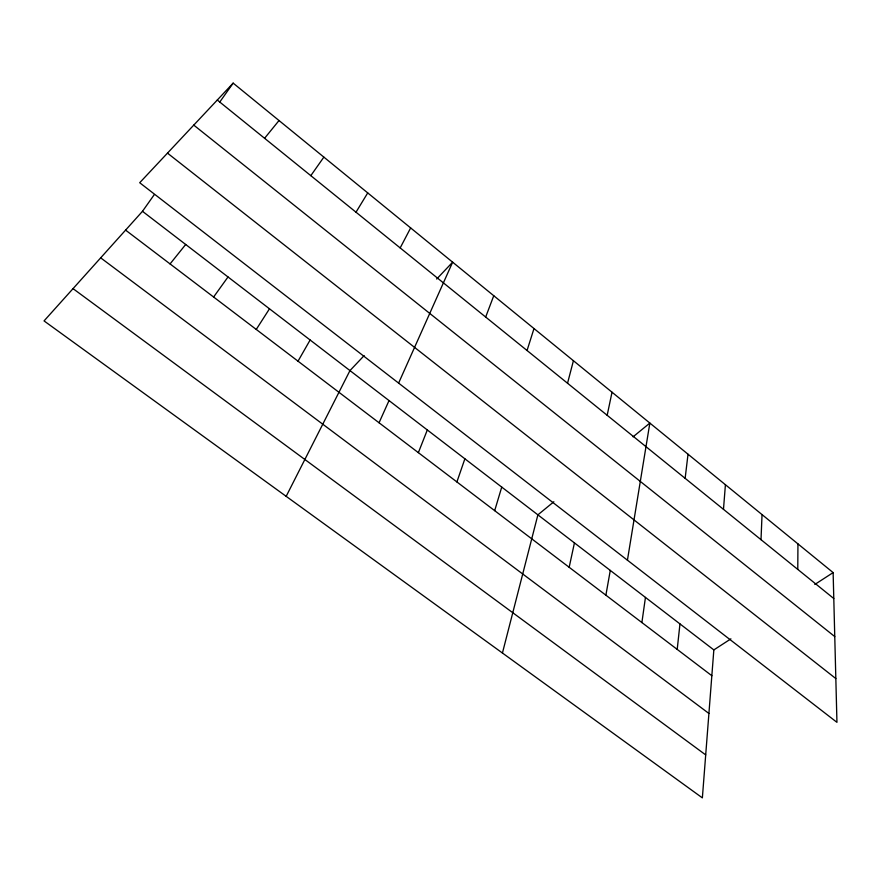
<?xml version="1.0" encoding="UTF-8"?>
<svg xmlns="http://www.w3.org/2000/svg" width="881" height="881" viewBox="0 0 881 881"><rect width="100%" height="100%" fill="white"/><g stroke="black" fill="none" stroke-linecap="round" stroke-linejoin="round"><path stroke-width="1.32" d="M797.779 569.401L797.944 543.896M761.008 539.679L762.043 514.603M730.9 638.857L713.841 649.914L702.366 797.878L44.05 320.915L142.48 211.308L154.274 194.646M723.477 509.328L725.415 484.726M677.203 649.396L679.967 623.902M685.143 478.328L688.017 454.222M641.886 622.548L645.454 597.406M627.426 560.195L649.848 423.078L633.065 436.833M605.886 595.182L610.28 570.414M607.174 415.292L612.02 392.221M569.17 567.287L574.434 542.894M502.434 653.019L537.895 514.845L553.863 501.752M567.54 383.235L573.421 360.725M494.682 510.661L501.741 487.083M527.047 350.506L533.996 328.569M456.898 481.94L464.882 458.803M485.673 317.05L493.756 295.73M418.365 452.647L427.318 429.961M398.608 383.103L452.636 262.186L436.679 279.035M379.05 422.77L389.028 400.569M286.171 496.333L349.966 370.582L364.139 355.616M400.183 247.924L410.645 227.926M298.02 361.188L310.123 340M356.001 212.2L367.729 192.917M256.25 329.439L269.487 308.802M310.817 175.66L323.856 157.126M219.721 102.108L233.157 83.122L833.129 572.595L836.95 722.343L139.705 182.73L233.157 83.122M213.609 297.018L228.014 276.964M170.066 263.926L185.693 244.478M264.586 138.284L279.013 120.543M814.793 584.477L833.129 572.595M73.035 288.638L705.703 754.907M100.687 257.847L708.919 713.467M125.587 230.117L711.848 675.727M142.48 211.308L713.841 649.914M167.478 153.129L835.838 678.579M193.765 125.113L834.759 636.578M217.288 100.038L833.789 598.529"/></g></svg>
